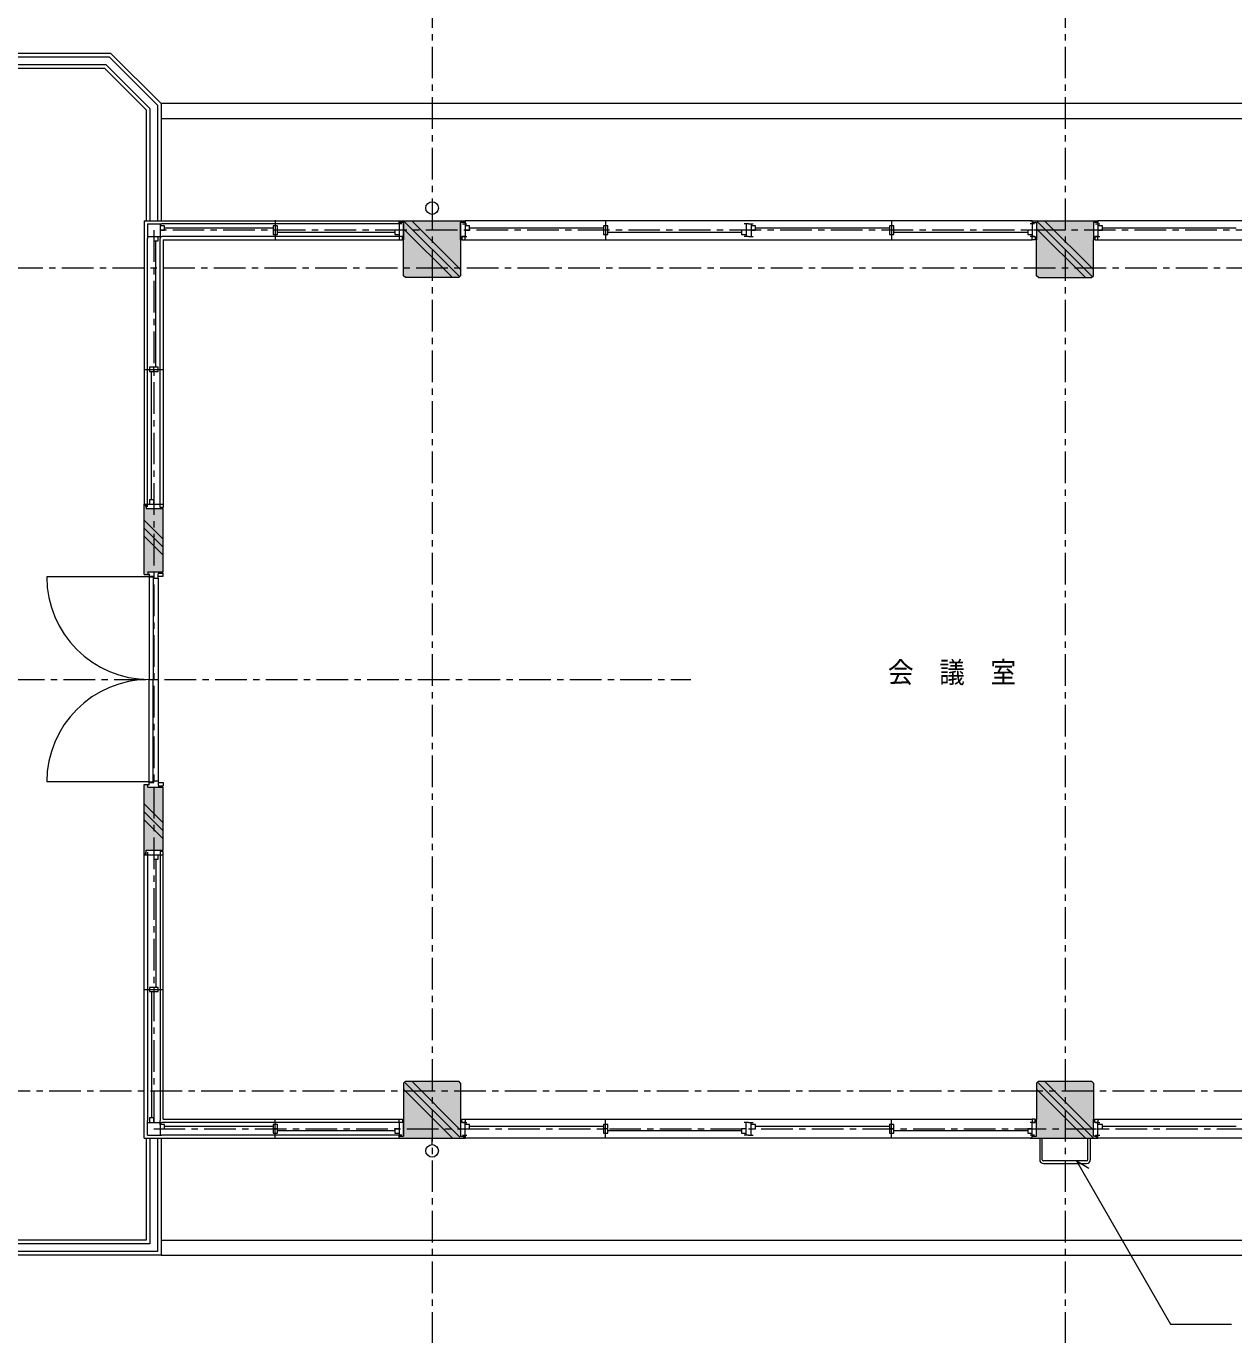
# Model space of a CAD drawing. Units: millimetres at full size, sheet at 1:50; details may follow other scales. Extents: x -19525 to 20275, y -14100 to 14100.
# Drawn here: x -12832 to -3291, y -4616 to 5725 of the extents above; entities that cross this region are included whole.
import ezdxf
from ezdxf.enums import TextEntityAlignment as Align

# ---------------------------------------------------------------- set-up
doc = ezdxf.new("R2010")
doc.units = ezdxf.units.MM
doc.header["$LTSCALE"] = 50
doc.linetypes.add('CHAIN1', pattern=[8, 5, -1, 1, -1])
for name, color, linetype, lineweight in [('0-0_基準線･符号', 7, 'CHAIN1', 9), ('0-3_躯体', 3, 'Continuous', 18), ('0-6_文字', 3, 'Continuous', 18), ('0-7_建具', 7, 'Continuous', 9), ('0-9_仕上(中)', 7, 'Continuous', 9), ('0-A_仕上(細)', 4, 'Continuous', 9), ('0-C_設備', 7, 'Continuous', 9), ('0-E_ハッチ', 4, 'Continuous', 9), ('0-F_その他', 253, 'Continuous', 18)]:
    doc.layers.add(name, color=color, linetype=linetype, lineweight=lineweight)
doc.styles.add('ＭＳ ゴシック', font='')
doc.styles.get('ＭＳ ゴシック').set_extended_font_data('MS Gothic')

msp = doc.modelspace()

# ---------------------------------------------------------------- linework, layer by layer
at = {"layer": '0-0_基準線･符号'}
for p, q in [((-9625, 9562.5), (-9625, -6937.5)), ((-4625, 9562.5), (-4625, -6937.5)), ((-11825, 4112.5), (-11825, -2987.5)), ((12575, 4112.5), (-11825, 4112.5)), ((19700, 3812.5), (-19450, 3812.5)), ((-19450, -2687.5), (19700, -2687.5)), ((-11825, -2987.5), (12575, -2987.5))]:
    msp.add_line(p, q, dxfattribs=at)
at = {"layer": '0-3_躯体'}
for p, q in [((-9885, 4162.5), (-9885, 4187.5)), ((-9885, 4187.5), (-9365, 4187.5)), ((-9850, 4172.5), (-9885, 4172.5)), ((-9850, 4172.5), (-9850, 4037.5)), ((-9850, 3752.5), (-9850, 4172.5)), ((-9400, 4037.5), (-9400, 4172.5)), ((-9365, 4187.5), (-9365, 4162.5)), ((-4900, 4187.5), (-4365, 4187.5)), ((-4885, 4187.5), (-4885, 4162.5)), ((-4400, 4172.5), (-4400, 4037.5)), ((-4365, 4172.5), (-4400, 4172.5)), ((-4365, 4187.5), (-4365, 4162.5)), ((-4850, 3752.5), (-4850, 4037.5)), ((-4400, 3752.5), (-4400, 4037.5)), ((-9835, 3737.5), (-9850, 3752.5)), ((-9415, 3737.5), (-9835, 3737.5)), ((-9400, 3752.5), (-9415, 3737.5)), ((-4835, 3737.5), (-4850, 3752.5)), ((-4835, 3737.5), (-4415, 3737.5)), ((-4415, 3737.5), (-4400, 3752.5)), ((-11900, 1947.5), (-11875, 1947.5)), ((-11900, 1392.5), (-11900, 1947.5)), ((-11750, 1412.5), (-11750, 1912.5)), ((-11900, 1392.5), (-11860, 1392.5)), ((-11870, 1412.5), (-11750, 1412.5)), ((-11870, 1412.5), (-11870, 1392.5)), ((-11790, 1402.5), (-11750, 1402.5)), ((-11790, 1377.5), (-11750, 1377.5)), ((-11750, 1377.5), (-11750, 1402.5)), ((-11900, -267.5), (-11860, -267.5)), ((-11900, -822.5), (-11900, -267.5)), ((-11870, -287.5), (-11870, -267.5)), ((-11870, -287.5), (-11750, -287.5)), ((-11790, -252.5), (-11750, -252.5)), ((-11790, -277.5), (-11750, -277.5)), ((-11750, -252.5), (-11750, -277.5)), ((-11900, -822.5), (-11875, -822.5)), ((-11885, -822.5), (-11885, -787.5)), ((-9835, -2612.5), (-9850, -2627.5)), ((-9850, -2627.5), (-9850, -3047.5)), ((-9835, -2612.5), (-9415, -2612.5)), ((-9400, -2627.5), (-9415, -2612.5)), ((-9400, -2627.5), (-9400, -3047.5)), ((-4835, -2612.5), (-4850, -2627.5)), ((-4850, -2627.5), (-4850, -2912.5)), ((-4835, -2612.5), (-4415, -2612.5)), ((-4415, -2612.5), (-4400, -2627.5)), ((-4400, -2627.5), (-4400, -2912.5)), ((-4400, -3047.5), (-4400, -2912.5)), ((-9885, -3062.5), (-9885, -3037.5)), ((-9885, -3062.5), (-9365, -3062.5)), ((-9400, -3047.5), (-9365, -3047.5)), ((-9365, -3037.5), (-9365, -3062.5)), ((-4900, -3062.5), (-4365, -3062.5)), ((-4885, -3062.5), (-4885, -3037.5)), ((-4365, -3047.5), (-4400, -3047.5)), ((-4365, -3062.5), (-4365, -3037.5))]:
    msp.add_line(p, q, dxfattribs=at)
for points in [[(-9365, 4172.5), (-9400, 4172.5), (-9400, 3752.5)], [(-4885, 4172.5), (-4850, 4172.5), (-4850, 4037.5)], [(-11885, 1947.5), (-11885, 1912.5), (-11750, 1912.5)], [(-11885, -787.5), (-11750, -787.5), (-11750, -287.5)], [(-9885, -3047.5), (-9850, -3047.5), (-9850, -2912.5)], [(-4885, -3047.5), (-4850, -3047.5), (-4850, -2912.5)]]:
    msp.add_lwpolyline(points, dxfattribs=at)
at = {"layer": '0-6_文字', "linetype": 'CHAIN1'}
msp.add_line((-17338.21, 562.5), (-7580.88, 562.5), dxfattribs=at)
at = {"layer": '0-6_文字', "color": 4, "lineweight": 9}
for p, q in [((-4535.38, -3242.5), (-3790.57, -4532.54)), ((-4535.38, -3242.5), (-4436.8, -3299.41)), ((-3790.57, -4532.54), (-3310.67, -4532.54))]:
    msp.add_line(p, q, dxfattribs=at)
at = {"layer": '0-7_建具', "color": 4}
for p, q in [((-11900, 4187.5), (-11900, 1947.5)), ((-11900, 4187.5), (-9885, 4187.5)), ((-9900, 4162.5), (-11760, 4162.5)), ((-4885, 4187.5), (-9365, 4187.5)), ((115, 4187.5), (-4365, 4187.5)), ((-11875, 1962.5), (-11875, 4047.5)), ((-11775, 1962.5), (-11775, 4047.5)), ((-9900, 4062.5), (-11760, 4062.5)), ((-11750, 4037.5), (-9885, 4037.5)), ((-11750, 4037.5), (-11750, 1947.5)), ((-9365, 4037.5), (-4885, 4037.5)), ((-4365, 4037.5), (115, 4037.5)), ((-11860, 1372.5), (-12670, 1372.5)), ((-11790, 1362.5), (-11790, -237.5)), ((-11860, -247.5), (-12670, -247.5)), ((-11900, -3062.5), (-11900, -822.5)), ((-11750, -2912.5), (-11750, -822.5)), ((-11875, -837.5), (-11875, -2922.5)), ((-11775, -837.5), (-11775, -2922.5)), ((-9900, -2937.5), (-11760, -2937.5)), ((-11750, -2912.5), (-9885, -2912.5)), ((-9365, -2912.5), (-4885, -2912.5)), ((-4365, -2912.5), (115, -2912.5)), ((-11900, -3062.5), (-9885, -3062.5)), ((-9900, -3037.5), (-11760, -3037.5)), ((-4885, -3062.5), (-9365, -3062.5)), ((115, -3062.5), (-4365, -3062.5))]:
    msp.add_line(p, q, dxfattribs=at)
at = {"layer": '0-7_建具'}
for p, q in [((-11875, 4162.5), (-11760, 4162.5)), ((-11875, 4162.5), (-11875, 4047.5)), ((-11775, 4162.5), (-11775, 4062.5)), ((-10865, 4191.07), (-10865, 4033.93)), ((-9865, 4162.5), (-9900, 4162.5)), ((-9885, 4162.5), (-9885, 4062.5)), ((-9385, 4162.5), (-9350, 4162.5)), ((-9365, 4162.5), (-9365, 4062.5)), ((-8255, 4191.07), (-8255, 4033.93)), ((-7125, 4162.5), (-7160, 4162.5)), ((-7145, 4162.5), (-7145, 4062.5)), ((-7125, 4162.5), (-7090, 4162.5)), ((-7105, 4162.5), (-7105, 4062.5)), ((-5995, 4191.07), (-5995, 4033.93)), ((-4865, 4162.5), (-4900, 4162.5)), ((-4885, 4162.5), (-4885, 4062.5)), ((-4385, 4162.5), (-4350, 4162.5)), ((-4365, 4162.5), (-4365, 4062.5)), ((-11875, 4062.5), (-11775, 4062.5)), ((-11795, 4062.5), (-11760, 4062.5)), ((-11775, 4082.5), (-11775, 4047.5)), ((-10882, 4129.64), (-11740, 4129.64)), ((-10848, 4112.5), (-10882, 4112.5)), ((-9920, 4095.36), (-10848, 4095.36)), ((-9865, 4062.5), (-9900, 4062.5)), ((-9390, 4037.5), (-9365, 4037.5)), ((-9385, 4062.5), (-9350, 4062.5)), ((-8272, 4129.64), (-9330, 4129.64)), ((-8238, 4112.5), (-8272, 4112.5)), ((-7180, 4095.36), (-8238, 4095.36)), ((-7125, 4062.5), (-7160, 4062.5)), ((-7125, 4062.5), (-7090, 4062.5)), ((-6012, 4129.64), (-7070, 4129.64)), ((-5978, 4112.5), (-6012, 4112.5)), ((-4920, 4095.36), (-5978, 4095.36)), ((-4865, 4062.5), (-4900, 4062.5)), ((-4885, 4037.5), (-4885, 4062.5)), ((-4860, 4037.5), (-4885, 4037.5)), ((-4390, 4037.5), (-4365, 4037.5)), ((-4385, 4062.5), (-4350, 4062.5)), ((-3272, 4129.64), (-4330, 4129.64)), ((-11807.86, 3029.5), (-11807.86, 4027.5)), ((-11903.57, 3012.5), (-11746.43, 3012.5)), ((-11825, 2995.5), (-11825, 3029.5)), ((-11842.14, 1982.5), (-11842.14, 2995.5)), ((-11875, 1927.5), (-11875, 1962.5)), ((-11875, 1947.5), (-11775, 1947.5)), ((-11775, 1927.5), (-11775, 1962.5)), ((-11860, 1372.5), (-11830, 1372.5)), ((-11860, 1372.5), (-11860, 562.5)), ((-11830, 1372.5), (-11830, 562.5)), ((-11860, 562.5), (-11830, 562.5)), ((-11860, -247.5), (-11860, 562.5)), ((-11860, 562.5), (-11830, 562.5)), ((-11830, -247.5), (-11830, 562.5)), ((-11860, -247.5), (-11830, -247.5)), ((-11875, -802.5), (-11875, -837.5)), ((-11875, -822.5), (-11775, -822.5)), ((-11775, -802.5), (-11775, -837.5)), ((-11807.86, -857.5), (-11807.86, -1870.5)), ((-11903.57, -1887.5), (-11746.43, -1887.5)), ((-11842.14, -1904.5), (-11842.14, -2902.5)), ((-11825, -1870.5), (-11825, -1904.5)), ((-11875, -3037.5), (-11875, -2922.5)), ((-11875, -2937.5), (-11775, -2937.5)), ((-11795, -2937.5), (-11760, -2937.5)), ((-11775, -2957.5), (-11775, -2922.5)), ((-11775, -2937.5), (-11775, -3037.5)), ((-10882, -2970.36), (-11740, -2970.36)), ((-10848, -2987.5), (-10882, -2987.5)), ((-10865, -3066.07), (-10865, -2908.93)), ((-9865, -2937.5), (-9900, -2937.5)), ((-9885, -2937.5), (-9885, -3037.5)), ((-9390, -2912.5), (-9365, -2912.5)), ((-9385, -2937.5), (-9350, -2937.5)), ((-9365, -3037.5), (-9365, -2937.5)), ((-8272, -2970.36), (-9330, -2970.36)), ((-8238, -2987.5), (-8272, -2987.5)), ((-8255, -3066.07), (-8255, -2908.93)), ((-7125, -2937.5), (-7160, -2937.5)), ((-7145, -3037.5), (-7145, -2937.5)), ((-7125, -2937.5), (-7090, -2937.5)), ((-7105, -3037.5), (-7105, -2937.5)), ((-6012, -2970.36), (-7070, -2970.36)), ((-5978, -2987.5), (-6012, -2987.5)), ((-5995, -3066.07), (-5995, -2908.93)), ((-4865, -2937.5), (-4900, -2937.5)), ((-4860, -2912.5), (-4885, -2912.5)), ((-4885, -2912.5), (-4885, -2937.5)), ((-4885, -3037.5), (-4885, -2937.5)), ((-4390, -2912.5), (-4365, -2912.5)), ((-4385, -2937.5), (-4350, -2937.5)), ((-4365, -3037.5), (-4365, -2937.5)), ((-3272, -2970.36), (-4330, -2970.36)), ((-11875, -3037.5), (-11760, -3037.5)), ((-9920, -3004.64), (-10848, -3004.64)), ((-9865, -3037.5), (-9900, -3037.5)), ((-9385, -3037.5), (-9350, -3037.5)), ((-7180, -3004.64), (-8238, -3004.64)), ((-7125, -3037.5), (-7160, -3037.5)), ((-7125, -3037.5), (-7090, -3037.5)), ((-4920, -3004.64), (-5978, -3004.64)), ((-4865, -3037.5), (-4900, -3037.5)), ((-4385, -3037.5), (-4350, -3037.5))]:
    msp.add_line(p, q, dxfattribs=at)
for points in [[(-11775, 4112.5), (-11740, 4112.5), (-11740, 4146.79), (-11775, 4146.79)], [(-9365, 4112.5), (-9330, 4112.5), (-9330, 4146.79), (-9365, 4146.79)], [(-7105, 4112.5), (-7070, 4112.5), (-7070, 4146.79), (-7105, 4146.79)], [(-4365, 4112.5), (-4330, 4112.5), (-4330, 4146.79), (-4365, 4146.79)], [(-11825, 4062.5), (-11825, 4027.5), (-11790.71, 4027.5), (-11790.71, 4062.5)], [(-9885, 4112.5), (-9920, 4112.5), (-9920, 4078.21), (-9885, 4078.21)], [(-9365, 4037.5), (-9365, 4062.5), (-9390, 4062.5), (-9390, 4037.5)], [(-7145, 4112.5), (-7180, 4112.5), (-7180, 4078.21), (-7145, 4078.21)], [(-4885, 4112.5), (-4920, 4112.5), (-4920, 4078.21), (-4885, 4078.21)], [(-4885, 4062.5), (-4860, 4062.5), (-4860, 4037.5)], [(-4365, 4037.5), (-4365, 4062.5), (-4390, 4062.5), (-4390, 4037.5)], [(-11825, 1947.5), (-11825, 1982.5), (-11859.29, 1982.5), (-11859.29, 1947.5)], [(-11860, 1397.5), (-11860, 1377.5), (-11825, 1377.5), (-11825, 1362.5), (-11790, 1362.5), (-11790, 1397.5)], [(-11860, -272.5), (-11860, -252.5), (-11825, -252.5), (-11825, -237.5), (-11790, -237.5), (-11790, -272.5)], [(-11825, -822.5), (-11825, -857.5), (-11790.71, -857.5), (-11790.71, -822.5)], [(-11825, -2937.5), (-11825, -2902.5), (-11859.29, -2902.5), (-11859.29, -2937.5)], [(-11775, -2987.5), (-11740, -2987.5), (-11740, -2953.21), (-11775, -2953.21)], [(-9885, -2987.5), (-9920, -2987.5), (-9920, -3021.79), (-9885, -3021.79)], [(-9365, -2912.5), (-9365, -2937.5), (-9390, -2937.5), (-9390, -2912.5)], [(-9365, -2987.5), (-9330, -2987.5), (-9330, -2953.21), (-9365, -2953.21)], [(-7145, -2987.5), (-7180, -2987.5), (-7180, -3021.79), (-7145, -3021.79)], [(-7105, -2987.5), (-7070, -2987.5), (-7070, -2953.21), (-7105, -2953.21)], [(-4885, -2987.5), (-4920, -2987.5), (-4920, -3021.79), (-4885, -3021.79)], [(-4885, -2937.5), (-4860, -2937.5), (-4860, -2912.5)], [(-4365, -2912.5), (-4365, -2937.5), (-4390, -2937.5), (-4390, -2912.5)], [(-4365, -2987.5), (-4330, -2987.5), (-4330, -2953.21), (-4365, -2953.21)]]:
    msp.add_lwpolyline(points, dxfattribs=at)
for points in [[(-10848, 4146.79), (-10882, 4146.79), (-10882, 4078.21), (-10848, 4078.21)], [(-8238, 4146.79), (-8272, 4146.79), (-8272, 4078.21), (-8238, 4078.21)], [(-5978, 4146.79), (-6012, 4146.79), (-6012, 4078.21), (-5978, 4078.21)], [(-9885, 4062.5), (-9885, 4037.5), (-9860, 4037.5), (-9860, 4062.5)], [(-11790.71, 2995.5), (-11790.71, 3029.5), (-11859.29, 3029.5), (-11859.29, 2995.5)], [(-11775, 1947.5), (-11750, 1947.5), (-11750, 1922.5), (-11775, 1922.5)], [(-11775, -822.5), (-11750, -822.5), (-11750, -797.5), (-11775, -797.5)], [(-11859.29, -1870.5), (-11859.29, -1904.5), (-11790.71, -1904.5), (-11790.71, -1870.5)], [(-10848, -2953.21), (-10882, -2953.21), (-10882, -3021.79), (-10848, -3021.79)], [(-9885, -2937.5), (-9885, -2912.5), (-9860, -2912.5), (-9860, -2937.5)], [(-8238, -2953.21), (-8272, -2953.21), (-8272, -3021.79), (-8238, -3021.79)], [(-5978, -2953.21), (-6012, -2953.21), (-6012, -3021.79), (-5978, -3021.79)]]:
    msp.add_lwpolyline(points, close=True, dxfattribs=at)
at = {"layer": '0-7_建具', "color": 4}
for centre, start, end in [((-11860, 1372.5), 180, 270), ((-11860, -247.5), 90, 180)]:
    msp.add_arc(centre, 810, start, end, dxfattribs=at)
at = {"layer": '0-9_仕上(中)'}
for p, q in [((-15835, 5512.5), (-12165, 5512.5)), ((-11765, 5112.5), (-12165, 5512.5)), ((-11885, 5062.79), (-12214.71, 5392.5)), ((-11765, 5112.5), (-11765, 4187.5)), ((12515, 5112.5), (-11765, 5112.5)), ((-11885, 5062.79), (-11885, 4187.5)), ((12515, 4992.5), (-11765, 4992.5)), ((-11885, -3062.5), (-11885, -3867.5)), ((-11765, -3062.5), (-11765, -3987.5)), ((-4825, -3062.5), (-4825, -3232.5)), ((-4805, -3232.5), (-4805, -3062.5)), ((-4445, -3232.5), (-4445, -3062.5)), ((-4425, -3062.5), (-4425, -3232.5)), ((-4455, -3242.5), (-4795, -3242.5)), ((-4795, -3262.5), (-4455, -3262.5)), ((-11885, -3867.5), (-14580, -3867.5)), ((-11765, -3867.5), (12515, -3867.5)), ((-11765, -3987.5), (-14700, -3987.5)), ((-11765, -3987.5), (12515, -3987.5))]:
    msp.add_line(p, q, dxfattribs=at)
msp.add_lwpolyline([(-16115, 5062.79), (-15785.29, 5392.5), (-12214.71, 5392.5)], dxfattribs=at)
for centre, radius, start, end in [((-4795, -3232.5), 30, 180, 270), ((-4795, -3232.5), 10, 180, 270), ((-4455, -3232.5), 10, 270, 0), ((-4455, -3232.5), 30, 270, 0)]:
    msp.add_arc(centre, radius, start, end, dxfattribs=at)
at = {"layer": '0-A_仕上(細)'}
for p, q in [((-15822.57, 5482.5), (-12177.43, 5482.5)), ((-11795, 5100.07), (-12177.43, 5482.5)), ((-11855, 5075.22), (-12202.28, 5422.5)), ((-11855, 5075.22), (-11855, 4187.5)), ((-11795, 5100.07), (-11795, 4187.5)), ((-11855, -3062.5), (-11855, -3897.5)), ((-11795, -3062.5), (-11795, -3957.5)), ((-11855, -3897.5), (-14610, -3897.5)), ((-11795, -3957.5), (-14670, -3957.5))]:
    msp.add_line(p, q, dxfattribs=at)
msp.add_lwpolyline([(-16145, 5075.22), (-15797.72, 5422.5), (-12202.28, 5422.5)], dxfattribs=at)
at = {"layer": '0-C_設備'}
for p, q in [((-9625, 4237.5), (-9625, 4187.5)), ((-9625, -3112.5), (-9625, -3062.5))]:
    msp.add_line(p, q, dxfattribs=at)
for centre in [(-9625, 4287.5), (-9625, -3162.5)]:
    msp.add_circle(centre, 50, dxfattribs=at)
at = {"layer": '0-E_ハッチ'}
for p, q in [((-9407.5, 3745), (-9850, 4187.5)), ((-9786.36, 4187.5), (-9400, 3801.14)), ((-4407.5, 3745), (-4850, 4187.5)), ((-4786.36, 4187.5), (-4400, 3801.14)), ((-9850, 4123.86), (-9463.64, 3737.5)), ((-4850, 4123.86), (-4463.64, 3737.5)), ((-11900, 1821.9), (-11750, 1671.9)), ((-11900, 1758.27), (-11750, 1608.27)), ((-11900, 1694.63), (-11750, 1544.63)), ((-11900, -420.02), (-11750, -570.02)), ((-11900, -483.66), (-11750, -633.66)), ((-11900, -547.3), (-11750, -697.3)), ((-9850, -2676.14), (-9463.64, -3062.5)), ((-9407.5, -3055), (-9842.5, -2620)), ((-9786.36, -2612.5), (-9400, -2998.86)), ((-4463.64, -3062.5), (-4850, -2676.14)), ((-4842.5, -2620), (-4400, -3062.5)), ((-4400, -2998.86), (-4786.36, -2612.5))]:
    msp.add_line(p, q, dxfattribs=at)
at = {"layer": '0-F_その他'}
for points in [[(-9365, 4172.5), (-9365, 4187.5), (-9885, 4187.5)], [(-9365, 4172.5), (-9885, 4187.5), (-9885, 4172.5)], [(-9850, 3752.5), (-9400, 3752.5), (-9400, 4172.5)], [(-9850, 4172.5), (-9850, 3752.5), (-9400, 4172.5)], [(-4365, 4172.5), (-4365, 4187.5), (-4885, 4187.5)], [(-4365, 4172.5), (-4885, 4187.5), (-4885, 4172.5)], [(-4850, 3752.5), (-4400, 3752.5), (-4400, 4172.5)], [(-4850, 4172.5), (-4850, 3752.5), (-4400, 4172.5)], [(-9850, 3752.5), (-9835, 3737.5), (-9415, 3737.5)], [(-9850, 3752.5), (-9415, 3737.5), (-9400, 3752.5)], [(-4850, 3752.5), (-4835, 3737.5), (-4415, 3737.5)], [(-4850, 3752.5), (-4415, 3737.5), (-4400, 3752.5)], [(-11885, 1912.5), (-11885, 1947.5), (-11900, 1947.5)], [(-11885, 1912.5), (-11900, 1947.5), (-11900, 1392.5)], [(-11885, 1912.5), (-11900, 1392.5), (-11870, 1392.5)], [(-11750, 1412.5), (-11750, 1912.5), (-11885, 1912.5)], [(-11885, 1912.5), (-11870, 1392.5), (-11870, 1412.5)], [(-11885, 1912.5), (-11870, 1412.5), (-11750, 1412.5)], [(-11885, -787.5), (-11870, -267.5), (-11900, -267.5)], [(-11885, -787.5), (-11900, -267.5), (-11900, -822.5)], [(-11885, -787.5), (-11870, -287.5), (-11870, -267.5)], [(-11885, -787.5), (-11750, -787.5), (-11750, -287.5)], [(-11885, -787.5), (-11750, -287.5), (-11870, -287.5)], [(-11900, -822.5), (-11885, -822.5), (-11885, -787.5)], [(-9400, -2627.5), (-9835, -2612.5), (-9850, -2627.5)], [(-9400, -2627.5), (-9850, -2627.5), (-9850, -3047.5)], [(-9400, -3047.5), (-9400, -2627.5), (-9850, -3047.5)], [(-9400, -2627.5), (-9415, -2612.5), (-9835, -2612.5)], [(-4400, -2627.5), (-4835, -2612.5), (-4850, -2627.5)], [(-4400, -2627.5), (-4850, -2627.5), (-4850, -3047.5)], [(-4400, -3047.5), (-4400, -2627.5), (-4850, -3047.5)], [(-4400, -2627.5), (-4415, -2612.5), (-4835, -2612.5)], [(-9885, -3047.5), (-9885, -3062.5), (-9365, -3062.5)], [(-9885, -3047.5), (-9365, -3062.5), (-9400, -3047.5)], [(-9365, -3062.5), (-9365, -3047.5), (-9400, -3047.5)], [(-4885, -3047.5), (-4885, -3062.5), (-4365, -3062.5)], [(-4885, -3047.5), (-4365, -3062.5), (-4400, -3047.5)], [(-4365, -3062.5), (-4365, -3047.5), (-4400, -3047.5)]]:
    msp.add_solid(points, dxfattribs=at)

# ---------------------------------------------------------------- texts
at = {"layer": '0-6_文字', "color": 2, "style": 'ＭＳ ゴシック', "width": 0.9}
msp.add_text('会\u3000議\u3000室', height=165, dxfattribs=at).set_placement((-6024.07, 487), align=Align.BOTTOM_LEFT)

doc.saveas('drawing.dxf')
